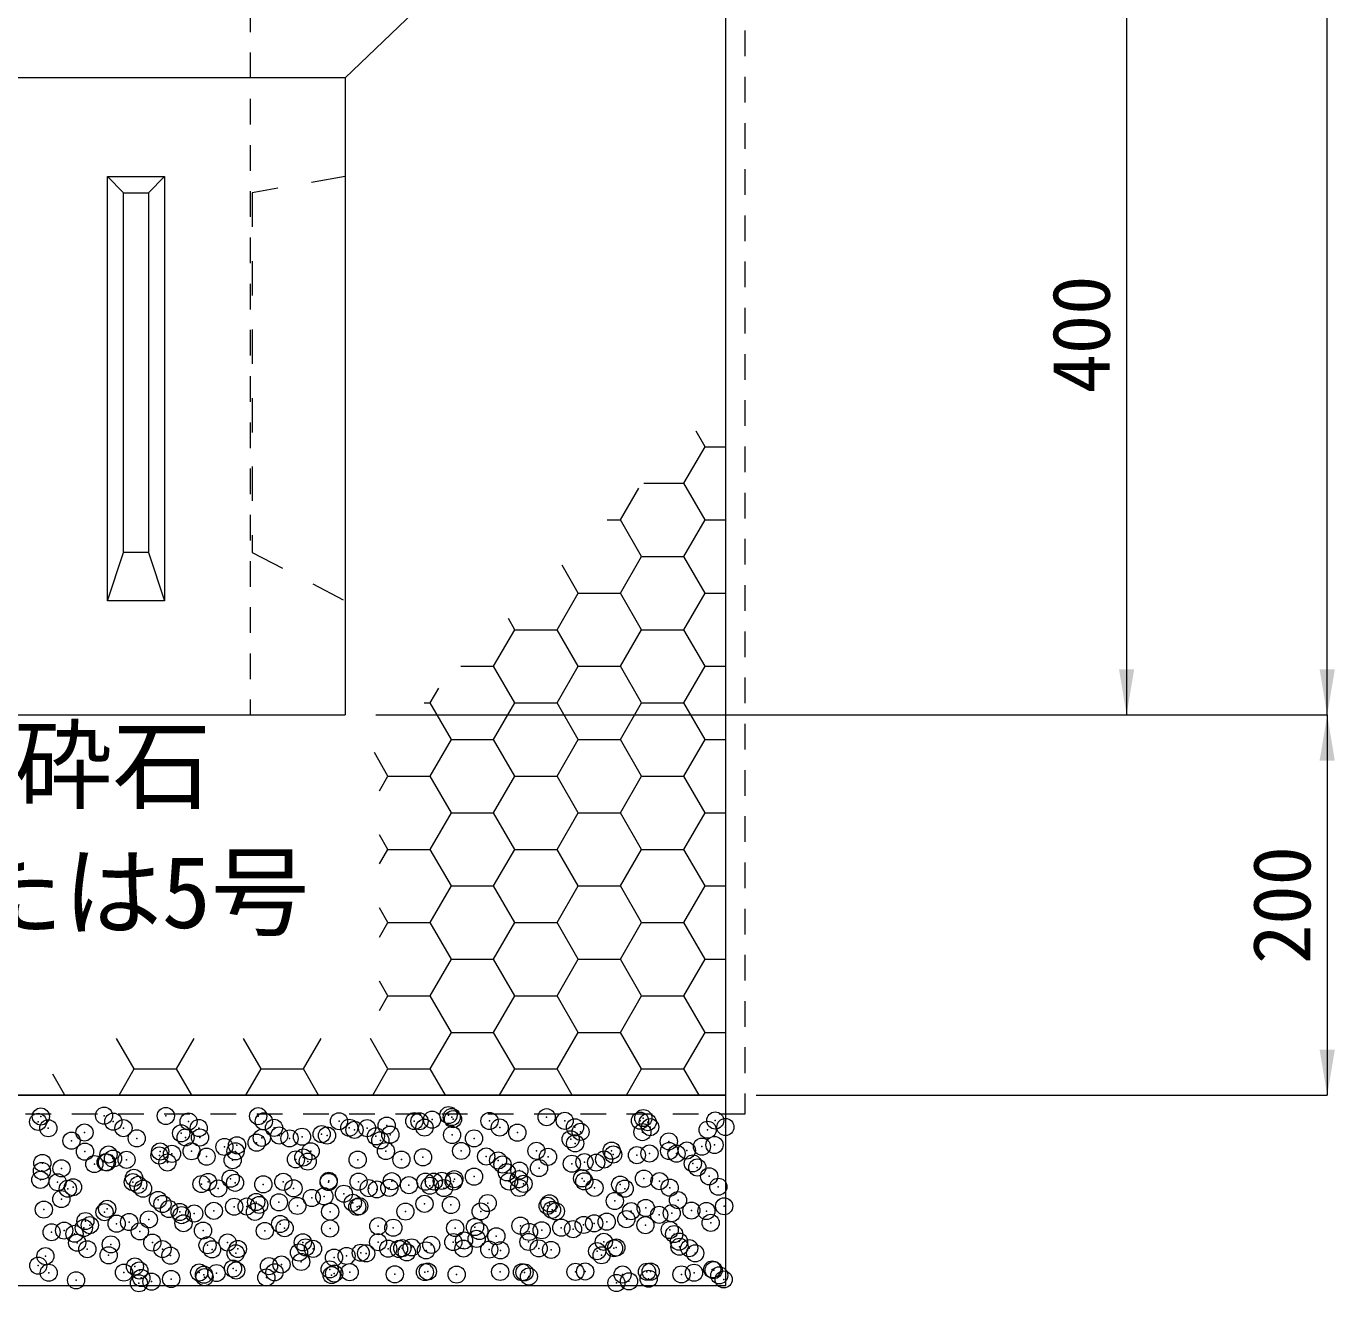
# Model space of a CAD drawing. Units: millimetres at full size. Extents: x 40781 to 122968, y -21714 to -2620.
# Drawn here: x 45782 to 46470, y -12416 to -11751 of the extents above; entities that cross this region are included whole.
import ezdxf
from ezdxf.enums import TextEntityAlignment as Align

# ---------------------------------------------------------------- set-up
doc = ezdxf.new("R2010")
doc.units = ezdxf.units.MM
doc.header["$LTSCALE"] = 18
doc.header["$PDMODE"] = 32
doc.header["$PDSIZE"] = 9
doc.linetypes.add('USER2', pattern=[1.35, 0.75, -0.6])
doc.linetypes.add('USER3', pattern=[2, 1, -1])
for name, color, linetype, lineweight in [('0_2', 7, 'Continuous', 9), ('ハッチング', 7, 'Continuous', 5), ('寸法線', 7, 'Continuous', 9), ('本体', 2, 'Continuous', 13)]:
    doc.layers.add(name, color=color, linetype=linetype, lineweight=lineweight)
doc.styles.add('ＭＳ ゴシック', font='')
doc.styles.get('ＭＳ ゴシック').set_extended_font_data('MS Gothic')

# ---------------------------------------------------------------- blocks, each defined once
blk = doc.blocks.new('filled_arrow')
at = {"color": 0, "linetype": 'Continuous', "lineweight": -2}
blk.add_solid([(7.5, 1.25), (0, 0), (7.5, -1.25)], dxfattribs=at)

msp = doc.modelspace()

# ---------------------------------------------------------------- linework, layer by layer
at = {"layer": '0_2'}
for p, q in [((45824.95, -11829.91), (45833.45, -11838.36)), ((45846.45, -11838.36), (45854.95, -11829.91)), ((45824.95, -12052.87), (45833.45, -12027.53)), ((45846.45, -12027.53), (45854.95, -12052.87))]:
    msp.add_line(p, q, dxfattribs=at)
at = {"layer": '0_2', "linetype": 'USER3'}
for p, q in [((45949.95, -11829.91), (45900.95, -11838.36)), ((45900.95, -11838.36), (45900.95, -12027.53)), ((45900.95, -12027.53), (45949.95, -12052.87))]:
    msp.add_line(p, q, dxfattribs=at)
at = {"layer": '0_2'}
for points in [[(45824.95, -11829.91), (45854.95, -11829.91), (45854.95, -12052.87), (45824.95, -12052.87)], [(45833.45, -11838.36), (45846.45, -11838.36), (45846.45, -12027.53), (45833.45, -12027.53)]]:
    msp.add_lwpolyline(points, close=True, dxfattribs=at)
at = {"layer": 'ハッチング'}
for p, q in [((46139.1, -11971.89), (46134.35, -11963.67)), ((46127.99, -11991.14), (46139.1, -11971.89)), ((46139.1, -11971.89), (46149.95, -11971.89)), ((46094.65, -12010.39), (46104.24, -11993.78)), ((46106.88, -11991.14), (46127.99, -11991.14)), ((46139.1, -12010.39), (46127.99, -11991.14)), ((46087.63, -12010.39), (46094.65, -12010.39)), ((46105.76, -12029.63), (46094.65, -12010.39)), ((46127.99, -12029.63), (46139.1, -12010.39)), ((46139.1, -12010.39), (46149.95, -12010.39)), ((46094.65, -12048.88), (46105.76, -12029.63)), ((46105.76, -12029.63), (46127.99, -12029.63)), ((46139.1, -12048.88), (46127.99, -12029.63)), ((46072.42, -12048.88), (46063.9, -12034.12)), ((46061.31, -12068.13), (46072.42, -12048.88)), ((46072.43, -12048.88), (46094.65, -12048.88)), ((46105.76, -12068.13), (46094.65, -12048.88)), ((46127.99, -12068.13), (46139.1, -12048.88)), ((46139.1, -12048.88), (46149.95, -12048.88)), ((46039.09, -12068.13), (46035.72, -12062.3)), ((46027.97, -12087.38), (46039.09, -12068.13)), ((46039.09, -12068.13), (46061.31, -12068.13)), ((46072.42, -12087.38), (46061.31, -12068.13)), ((46094.65, -12087.38), (46105.76, -12068.13)), ((46105.76, -12068.13), (46127.99, -12068.13)), ((46139.1, -12087.38), (46127.99, -12068.13)), ((46010.64, -12087.38), (46027.97, -12087.38)), ((46039.09, -12106.62), (46027.97, -12087.38)), ((46061.31, -12106.62), (46072.42, -12087.38)), ((46072.43, -12087.38), (46094.65, -12087.38)), ((46105.76, -12106.62), (46094.65, -12087.38)), ((46127.99, -12106.62), (46139.1, -12087.38)), ((46139.1, -12087.38), (46149.95, -12087.38)), ((45994.64, -12106.62), (45999.07, -12098.95)), ((45991.39, -12106.62), (45994.64, -12106.62)), ((46005.75, -12125.87), (45994.64, -12106.62)), ((46027.97, -12125.87), (46039.09, -12106.62)), ((46039.09, -12106.62), (46061.31, -12106.62)), ((46072.42, -12125.87), (46061.31, -12106.62)), ((46094.65, -12125.87), (46105.76, -12106.62)), ((46105.76, -12106.62), (46127.99, -12106.62)), ((46139.1, -12125.87), (46127.99, -12106.62)), ((45994.64, -12145.12), (46005.75, -12125.87)), ((46005.75, -12125.87), (46027.97, -12125.87)), ((46039.09, -12145.12), (46027.97, -12125.87)), ((46061.31, -12145.12), (46072.42, -12125.87)), ((46072.43, -12125.87), (46094.65, -12125.87)), ((46105.76, -12145.12), (46094.65, -12125.87)), ((46127.99, -12145.12), (46139.1, -12125.87)), ((46139.1, -12125.87), (46149.95, -12125.87)), ((45972.41, -12145.12), (45965.27, -12132.75)), ((45967.97, -12152.81), (45972.41, -12145.12)), ((45972.41, -12145.12), (45994.64, -12145.12)), ((46005.75, -12164.37), (45994.64, -12145.12)), ((46027.97, -12164.37), (46039.09, -12145.12)), ((46039.09, -12145.12), (46061.31, -12145.12)), ((46072.42, -12164.37), (46061.31, -12145.12)), ((46094.65, -12164.37), (46105.76, -12145.12)), ((46105.76, -12145.12), (46127.99, -12145.12)), ((46139.1, -12164.37), (46127.99, -12145.12)), ((45994.64, -12183.61), (46005.75, -12164.37)), ((46005.75, -12164.37), (46027.97, -12164.37)), ((46039.09, -12183.61), (46027.97, -12164.37)), ((46061.31, -12183.61), (46072.42, -12164.37)), ((46072.43, -12164.37), (46094.65, -12164.37)), ((46105.76, -12183.61), (46094.65, -12164.37)), ((46127.99, -12183.61), (46139.1, -12164.37)), ((46139.1, -12164.37), (46149.95, -12164.37)), ((45972.41, -12183.61), (45967.97, -12175.92)), ((45967.97, -12191.31), (45972.41, -12183.61)), ((45972.41, -12183.61), (45994.64, -12183.61)), ((46005.75, -12202.86), (45994.64, -12183.61)), ((46027.97, -12202.86), (46039.09, -12183.61)), ((46039.09, -12183.61), (46061.31, -12183.61)), ((46072.42, -12202.86), (46061.31, -12183.61)), ((46094.65, -12202.86), (46105.76, -12183.61)), ((46105.76, -12183.61), (46127.99, -12183.61)), ((46139.1, -12202.86), (46127.99, -12183.61)), ((45994.64, -12222.11), (46005.75, -12202.86)), ((46005.75, -12202.86), (46027.97, -12202.86)), ((46039.09, -12222.11), (46027.97, -12202.86)), ((46061.31, -12222.11), (46072.42, -12202.86)), ((46072.43, -12202.86), (46094.65, -12202.86)), ((46105.76, -12222.11), (46094.65, -12202.86)), ((46127.99, -12222.11), (46139.1, -12202.86)), ((46139.1, -12202.86), (46149.95, -12202.86)), ((45972.41, -12222.11), (45967.97, -12214.41)), ((45967.97, -12229.8), (45972.41, -12222.11)), ((45972.41, -12222.11), (45994.64, -12222.11)), ((46005.75, -12241.36), (45994.64, -12222.11)), ((46027.97, -12241.36), (46039.09, -12222.11)), ((46039.09, -12222.11), (46061.31, -12222.11)), ((46072.42, -12241.36), (46061.31, -12222.11)), ((46094.65, -12241.36), (46105.76, -12222.11)), ((46105.76, -12222.11), (46127.99, -12222.11)), ((46139.1, -12241.36), (46127.99, -12222.11)), ((45994.64, -12260.6), (46005.75, -12241.36)), ((46005.75, -12241.36), (46027.97, -12241.36)), ((46039.09, -12260.6), (46027.97, -12241.36)), ((46061.31, -12260.6), (46072.42, -12241.36)), ((46072.43, -12241.36), (46094.65, -12241.36)), ((46105.76, -12260.6), (46094.65, -12241.36)), ((46127.99, -12260.6), (46139.1, -12241.36)), ((46139.1, -12241.36), (46149.95, -12241.36)), ((45972.41, -12260.6), (45967.97, -12252.91)), ((45967.97, -12268.3), (45972.41, -12260.6)), ((45972.41, -12260.6), (45994.64, -12260.6)), ((46005.75, -12279.85), (45994.64, -12260.6)), ((46027.97, -12279.85), (46039.09, -12260.6)), ((46039.09, -12260.6), (46061.31, -12260.6)), ((46072.42, -12279.85), (46061.31, -12260.6)), ((46094.65, -12279.85), (46105.76, -12260.6)), ((46105.76, -12260.6), (46127.99, -12260.6)), ((46139.1, -12279.85), (46127.99, -12260.6)), ((45839.06, -12299.1), (45829.8, -12283.05)), ((45861.29, -12299.1), (45870.55, -12283.05)), ((45905.74, -12299.1), (45896.47, -12283.05)), ((45927.96, -12299.1), (45937.23, -12283.05)), ((45972.41, -12299.1), (45963.15, -12283.05)), ((45994.64, -12299.1), (46005.75, -12279.85)), ((46005.75, -12279.85), (46027.97, -12279.85)), ((46039.09, -12299.1), (46027.97, -12279.85)), ((46061.31, -12299.1), (46072.42, -12279.85)), ((46072.43, -12279.85), (46094.65, -12279.85)), ((46105.76, -12299.1), (46094.65, -12279.85)), ((46127.99, -12299.1), (46139.1, -12279.85)), ((46139.1, -12279.85), (46149.95, -12279.85)), ((45831.09, -12312.91), (45839.06, -12299.1)), ((45839.06, -12299.1), (45861.29, -12299.1)), ((45869.26, -12312.91), (45861.29, -12299.1)), ((45897.76, -12312.91), (45905.74, -12299.1)), ((45905.74, -12299.1), (45927.96, -12299.1)), ((45935.94, -12312.91), (45927.96, -12299.1)), ((45964.44, -12312.91), (45972.41, -12299.1)), ((45972.41, -12299.1), (45994.64, -12299.1)), ((46002.61, -12312.91), (45994.64, -12299.1)), ((46031.11, -12312.91), (46039.09, -12299.1)), ((46039.09, -12299.1), (46061.31, -12299.1)), ((46069.29, -12312.91), (46061.31, -12299.1)), ((46097.79, -12312.91), (46105.76, -12299.1)), ((46105.76, -12299.1), (46127.99, -12299.1)), ((46135.96, -12312.91), (46127.99, -12299.1)), ((45802.59, -12312.91), (45796.19, -12301.83))]:
    msp.add_line(p, q, dxfattribs=at)
at = {"layer": 'ハッチング', "linetype": 'USER2', "lineweight": 9}
msp.add_lwpolyline([(45949.95, -11412.91), (46159.95, -11412.91), (46159.95, -12322.91), (45339.95, -12322.91), (45339.95, -11412.91), (45549.95, -11412.91)], dxfattribs=at)
at = {"layer": 'ハッチング', "lineweight": 20}
msp.add_lwpolyline([(45549.95, -11422.91), (45349.95, -11422.91), (45349.95, -12312.91), (46149.95, -12312.91), (46149.95, -11422.91), (45949.95, -11422.91)], dxfattribs=at)
msp.add_lwpolyline([(45349.95, -12412.91), (46149.95, -12412.91), (46149.95, -12312.91), (45349.95, -12312.91)], close=True, dxfattribs=at)
at = {"layer": 'ハッチング'}
for p in [(45789.94, -12324.08), (45823.19, -12323.66), (45855.67, -12323.81), (45904.21, -12323.93), (46004.26, -12323.34), (46005.94, -12324.36), (46055.82, -12324.46), (45788.5, -12326.86), (45793.86, -12330.27), (45828.05, -12326.79), (45833.41, -12330.2), (45867.6, -12326.72), (45872.96, -12330.13), (45907.15, -12326.64), (45912.51, -12330.06), (45946.7, -12326.57), (45952.06, -12329.98), (45954.81, -12331.09), (45961.43, -12330.22), (45971.75, -12328.86), (45986.25, -12326.5), (45989, -12326.59), (45991.61, -12329.91), (45995.61, -12325.72), (46006.6, -12325.49), (46025.8, -12326.43), (46031.16, -12329.84), (46065.35, -12326.36), (46070.71, -12329.77), (46104.9, -12326.28), (46106.64, -12324.9), (46108.98, -12327.05), (46110.25, -12329.7), (46140.46, -12331.05), (46144.45, -12326.21), (46149.8, -12329.62), (45806.06, -12336.8), (45812.87, -12332.49), (45840.36, -12335.57), (45863.69, -12332.93), (45866.03, -12335.07), (45873.6, -12335.14), (45903.38, -12337.86), (45906.09, -12335.3), (45915.26, -12334.05), (45920.63, -12335.59), (45927.24, -12334.72), (45937.56, -12333.36), (45940.39, -12334.06), (45966.08, -12334.49), (45968.42, -12336.63), (45973.63, -12333.64), (46006.12, -12333.79), (46017.65, -12335.61), (46040.42, -12332.56), (46068.47, -12336.05), (46070.81, -12338.19), (46073.67, -12332.13), (46106.15, -12332.29), (46120.03, -12337.17), (45813.14, -12342.55), (45825.52, -12344.08), (45852.26, -12344.59), (45852.69, -12342.48), (45858.87, -12343.72), (45869.19, -12342.36), (45877.08, -12345.2), (45886.44, -12340.09), (45892.24, -12342.41), (45893.05, -12339.22), (45931.79, -12342.34), (45971.34, -12342.27), (46010.89, -12342.19), (46024.05, -12345.12), (46050.44, -12342.12), (46056.54, -12345.28), (46089.99, -12342.05), (46090.84, -12344.04), (46103.27, -12344.43), (46109.88, -12343.56), (46120.2, -12342.2), (46124.08, -12343.62), (46129.53, -12341.98), (46137.45, -12339.93), (46144.06, -12339.06), (45790.74, -12348.55), (45800.82, -12351.36), (45818.07, -12349.09), (45823.99, -12348.13), (45824.68, -12348.22), (45827.86, -12346.22), (45835.01, -12346.86), (45856.47, -12348.29), (45890.77, -12347.05), (45924.02, -12346.63), (45927.9, -12345.63), (45930.24, -12347.78), (45956.51, -12346.78), (45979.47, -12346.76), (45990.81, -12345.55), (46030.29, -12347.19), (46032.63, -12349.34), (46051.83, -12351.2), (46069.08, -12348.93), (46075.69, -12348.06), (46081.85, -12348.32), (46086.02, -12346.7), (46132.67, -12348.75), (46135.01, -12350.9), (45789.68, -12357.37), (45790.5, -12352.72), (45798.76, -12358.66), (45838.31, -12358.59), (45838.91, -12356.34), (45877.86, -12358.52), (45889.72, -12356.78), (45892.06, -12358.93), (45917.41, -12358.45), (45941.19, -12358.53), (45941.29, -12357.9), (45956.96, -12358.37), (45974.43, -12358.11), (45992.11, -12358.34), (45996.51, -12358.3), (46000.71, -12357.93), (46006.92, -12358.26), (46007.32, -12357.06), (46017.64, -12355.7), (46034.9, -12353.43), (46036.06, -12358.23), (46041.22, -12357.03), (46041.51, -12352.56), (46074.47, -12356.6), (46075.61, -12358.16), (46106.95, -12356.76), (46115.16, -12358.09), (46141.26, -12355.52), (45804.11, -12362.07), (45806.86, -12361.27), (45841.16, -12360.04), (45843.66, -12362), (45874.4, -12359.61), (45883.21, -12361.93), (45906.89, -12359.77), (45922.76, -12361.86), (45949.27, -12364.7), (45962.31, -12361.79), (45966.52, -12362.43), (45973.13, -12361.56), (45983.46, -12360.2), (45994.45, -12360.49), (46001.86, -12361.71), (46041.41, -12361.64), (46043.68, -12359.46), (46080.96, -12361.57), (46094.5, -12359.9), (46096.84, -12362.05), (46120.51, -12361.5), (46146.06, -12361.02), (45800.73, -12367.49), (45824.79, -12372.6), (45851.55, -12367.93), (45853.89, -12370.07), (45857.27, -12372.76), (45891.57, -12371.52), (45898.15, -12371.43), (45903.11, -12369.05), (45904.76, -12370.56), (45915.09, -12369.2), (45924.82, -12371.1), (45932.34, -12366.93), (45938.95, -12366.06), (45953.93, -12369.49), (45956.27, -12371.63), (45957.31, -12371.25), (45991.61, -12370.02), (46005.5, -12370.61), (46024.85, -12369.59), (46056.32, -12371.05), (46057.34, -12369.75), (46091.64, -12368.51), (46107.89, -12372.17), (46124.88, -12368.09), (46149.16, -12371.27), (45791.54, -12373.02), (45813.37, -12379.07), (45823.39, -12374.36), (45836.39, -12379.56), (45846.72, -12378.2), (45862.94, -12374.28), (45863.97, -12375.93), (45870.58, -12375.06), (45880.9, -12373.7), (45902.49, -12374.21), (45942.04, -12374.14), (45981.59, -12374.07), (46021.14, -12374), (46058.66, -12373.19), (46060.69, -12373.92), (46087.4, -12379.4), (46097.73, -12378.04), (46100.24, -12373.85), (46114.98, -12375.77), (46121.59, -12374.9), (46131.91, -12373.54), (46139.79, -12373.78), (45795.6, -12384.93), (45802.21, -12384.06), (45807.66, -12385.74), (45812.53, -12382.7), (45815.71, -12381.22), (45829.78, -12380.43), (45841.96, -12384.51), (45864.94, -12380.2), (45875.2, -12384.08), (45907.69, -12384.24), (45915.75, -12380.63), (45918.09, -12382.78), (45941.99, -12383), (45967.32, -12381.76), (45975.23, -12382.58), (46007.72, -12382.74), (46018.14, -12382.19), (46020.48, -12384.34), (46042.02, -12381.5), (46046.6, -12384.77), (46053.21, -12383.9), (46063.54, -12382.54), (46069.71, -12383.32), (46075.27, -12381.08), (46080.79, -12380.27), (46107.75, -12381.23), (46120.53, -12383.75), (46122.87, -12385.9), (46142.06, -12380), (45809.02, -12390.46), (45826.76, -12391.34), (45848.57, -12390.39), (45877.58, -12391.78), (45888.12, -12390.32), (45927.67, -12390.25), (45929.14, -12392.9), (45967.21, -12390.18), (45979.96, -12393.34), (45984.84, -12392.9), (45995.17, -12391.54), (46006.76, -12390.1), (46012.42, -12389.27), (46019.03, -12388.4), (46029.35, -12387.04), (46046.31, -12390.03), (46051.67, -12393.44), (46085.86, -12389.96), (46091.22, -12393.37), (46092.44, -12392.98), (46125.41, -12389.89), (46125.68, -12392.56), (46130.77, -12393.3), (45792.34, -12397.49), (45814.37, -12393.87), (45825.59, -12397.07), (45853.92, -12393.8), (45858.07, -12397.23), (45879.92, -12393.93), (45892.37, -12395.99), (45893.47, -12393.73), (45925.62, -12395.57), (45933.02, -12393.66), (45944.05, -12398.27), (45950.66, -12397.4), (45958.11, -12395.72), (45960.98, -12396.04), (45972.57, -12393.59), (45978.23, -12393.77), (45982.3, -12395.48), (45992.41, -12394.49), (46012.12, -12393.52), (46025.65, -12394.06), (46031.53, -12394.46), (46058.14, -12394.22), (46082.35, -12394.9), (46084.69, -12397.04), (46133.92, -12396.02), (45788.58, -12402.49), (45794.1, -12406.23), (45833.65, -12406.16), (45839.4, -12402.93), (45841.74, -12405.07), (45873.2, -12406.09), (45882.29, -12406.4), (45890.97, -12404.05), (45892.61, -12405.04), (45909.86, -12402.77), (45912.75, -12406.01), (45916.47, -12401.9), (45926.8, -12400.54), (45941.78, -12404.49), (45944.13, -12406.63), (45952.3, -12405.94), (45976.03, -12407.05), (45991.85, -12405.87), (45993.35, -12405.61), (46008.52, -12407.21), (46031.4, -12405.8), (46042.82, -12405.97), (46044.17, -12406.05), (46070.95, -12405.73), (46076.07, -12405.55), (46095.74, -12407.17), (46108.55, -12405.7), (46110.5, -12405.65), (46126.68, -12407.11), (46133.3, -12406.24), (46142.86, -12404.47), (46143.62, -12404.88), (45808.46, -12410.21), (45841.49, -12411.77), (45842.76, -12408.98), (45848.1, -12410.9), (45858.43, -12409.54), (45875.68, -12407.27), (45876, -12408.55), (45908.49, -12408.71), (45942.79, -12407.47), (46046.51, -12408.19), (46092.5, -12411.61), (46099.11, -12410.74), (46109.43, -12409.38), (46146.56, -12407.61), (46148.9, -12409.75)]:
    msp.add_point(p, dxfattribs=at)
at = {"layer": '寸法線'}
for p, q in [((46466.13, -12112.91), (46466.13, -11272.91)), ((46360.67, -11712.91), (46360.67, -12112.91)), ((45965.95, -12112.91), (46360.67, -12112.91)), ((45965.95, -12112.91), (46466.13, -12112.91)), ((45965.95, -12112.91), (46466.13, -12112.91)), ((46466.13, -12112.91), (46466.13, -12312.91)), ((46165.95, -12312.91), (46466.13, -12312.91))]:
    msp.add_line(p, q, dxfattribs=at)
at = {"layer": '本体', "linetype": 'USER2'}
msp.add_line((45899.95, -11716.11), (45899.95, -12112.91), dxfattribs=at)
at = {"layer": '本体'}
for p, q in [((45996.95, -11732.91), (45949.95, -11777.91)), ((45949.95, -11777.91), (45949.95, -12112.91)), ((45549.95, -12112.91), (45949.95, -12112.91))]:
    msp.add_line(p, q, dxfattribs=at)
at = {"layer": '本体', "lineweight": 9}
msp.add_line((45949.95, -11777.91), (45549.95, -11777.91), dxfattribs=at)

# ---------------------------------------------------------------- block references
at = {"layer": '寸法線', "xscale": 3.2, "yscale": 3.2}
for p, rotation in [((46360.67, -12112.91), 90), ((46466.13, -12112.91), 90), ((46466.13, -12112.91), 270), ((46466.13, -12312.91), 90)]:
    msp.add_blockref('filled_arrow', p, dxfattribs=dict(at, rotation=rotation))

# ---------------------------------------------------------------- texts
at = {"layer": 'ハッチング', "style": 'ＭＳ ゴシック'}
for s, p in [('単粒度砕石', (45620.45, -12120.35)), ('（4号または5号', (45568.65, -12187.01))]:
    msp.add_text(s, height=37.98, dxfattribs=at).set_placement(p, align=Align.TOP_LEFT)
at = {"layer": '寸法線', "style": 'ＭＳ ゴシック'}
for s, p in [('400', (46336.67, -11912.91)), ('200', (46442.13, -12212.91))]:
    msp.add_text(s, height=30.38, rotation=90, dxfattribs=at).set_placement(p, align=Align.MIDDLE_CENTER)

doc.saveas('drawing.dxf')
